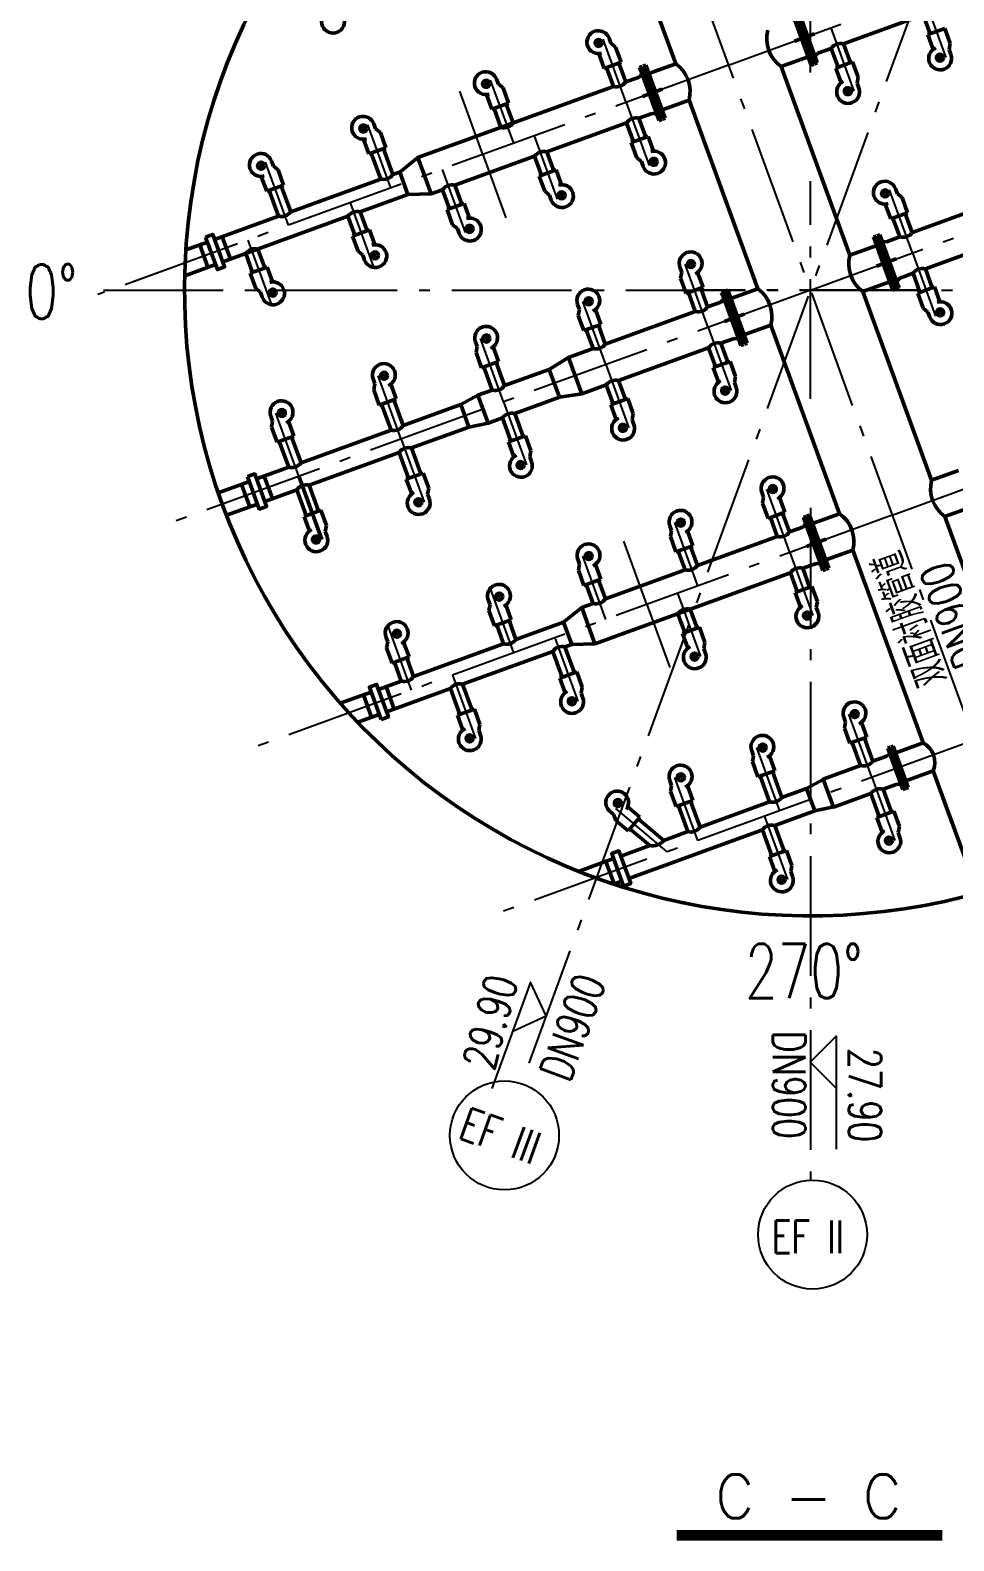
# Model space of a CAD drawing. Header units: inches. Extents: x 17 to 118917, y 16 to 84116.
# Drawn here: x 54381 to 62867, y 39372 to 53252 of the extents above; entities that cross this region are included whole.
import ezdxf
from ezdxf.enums import TextEntityAlignment as Align

# ---------------------------------------------------------------- set-up
doc = ezdxf.new("R2010")
doc.units = ezdxf.units.IN
doc.header["$MEASUREMENT"] = 0
doc.linetypes.add('AUSGEZOGEN', pattern=[0])
doc.linetypes.add('STRICHPKT2', pattern=[1.6, 1.1, -0.2, 0.1, -0.2])
for name, color, linetype in [('02ACHSE', 3, 'STRICHPKT2'), ('02BEMASS', 3, 'AUSGEZOGEN'), ('02TEXT', 3, 'AUSGEZOGEN'), ('05TEXT', 1, 'AUSGEZOGEN')]:
    doc.layers.add(name, color=color, linetype=linetype)
doc.layers.add('05KOMP', color=1, linetype='AUSGEZOGEN', lineweight=50)
doc.styles.add('HYS', font='romans.shx', dxfattribs={"width": 0.85, "bigfont": 'tcc_hzdx.shx'})
doc.styles.add('HZA', font='romans.shx', dxfattribs={"width": 0.75, "bigfont": 'tcc_hzdx.shx'})
doc.styles.add('HZTXT', font='romans.shx', dxfattribs={"width": 0.7, "bigfont": 'tcc_hzdx.shx'})

msp = doc.modelspace()

# ---------------------------------------------------------------- linework, layer by layer
at = {"color": 9, "ltscale": 1000}
for points in [[(58814.63797, 44053.6101), (59122.20258, 44197.02983), (58978.78285, 44504.59444), (58623.10669, 43527.38223)], [(61786.89694, 43530.09526), (61546.93318, 43770.05902), (61786.89694, 44010.02278), (61786.89694, 42970.09526)]]:
    msp.add_lwpolyline(points, dxfattribs=at)
at = {"layer": '02ACHSE', "color": 3, "ltscale": 1000}
for p, q in [((61548.79935, 52864.04966), (61548.79935, 57423.43918)), ((61548.79935, 49864.04966), (61548.79935, 51864.04966)), ((61548.79935, 49864.04966), (61548.79935, 51864.04966)), ((61548.79935, 49864.04966), (61548.79935, 51864.04966)), ((61548.79935, 49864.04966), (61548.79935, 51864.04966)), ((62548.79935, 50864.04966), (60548.79935, 50864.04966)), ((62548.79935, 50864.04966), (60548.79935, 50864.04966)), ((62548.79935, 50864.04966), (60548.79935, 50864.04966)), ((62548.79935, 50864.04966), (60548.79935, 50864.04966)), ((61548.79935, 48864.04966), (61548.79935, 42688.96015))]:
    msp.add_line(p, q, dxfattribs=at)
at = {"layer": '02ACHSE', "ltscale": 1000}
for p, q in [((63717.56839, 56822.69363), (58911.51604, 43618.17332)), ((59369.41734, 56851.85251), (64186.08266, 43618.17332)), ((60796.35503, 52931.37343), (66277.88049, 54926.48553)), ((62581.77101, 53581.2117), (62793.10165, 53000.58555)), ((59856.66241, 52589.35328), (59645.33178, 53169.97943)), ((61548.79935, 50864.04966), (67958.20743, 53196.88342)), ((61736.04765, 53273.39357), (61947.37829, 52692.76742)), ((59569.05253, 53123.17851), (59640.25859, 53149.0954)), ((60796.35503, 52931.37343), (55003.94957, 50823.11026)), ((60796.35503, 52931.37343), (55328.27009, 50941.15327)), ((62704.58531, 52987.40578), (62775.79136, 53013.32267)), ((58535.39065, 52746.95636), (58606.5967, 52772.87324)), ((58823.00053, 52213.13113), (58611.66989, 52793.75728)), ((58541.09274, 52110.52508), (58329.76211, 52691.15123)), ((61858.86195, 52679.58765), (61930.068, 52705.50454)), ((59856.66241, 52589.35328), (60067.99305, 52008.72713)), ((57407.75951, 52336.53218), (57478.96556, 52362.44907)), ((57695.36938, 51802.70695), (57484.03875, 52383.3331)), ((59010.93905, 52281.53515), (59222.26969, 51700.909)), ((58541.09274, 52110.52508), (58752.42338, 51529.89893)), ((60144.27229, 52055.52805), (60073.06624, 52029.61117)), ((56468.06689, 51994.51204), (56539.27294, 52020.42892)), ((56755.67676, 51460.68681), (56544.34613, 52041.31296)), ((58165.21569, 51973.71703), (58376.54633, 51393.09088)), ((62488.49197, 51206.0698), (62277.16133, 51786.69595)), ((57319.49234, 51665.8989), (57530.82297, 51085.27275)), ((57319.49234, 51665.8989), (57530.82297, 51085.27275)), ((59298.54893, 51747.70993), (59227.34288, 51721.79304)), ((62200.88209, 51739.89503), (62272.08814, 51765.81192)), ((58452.82557, 51439.8918), (58381.61952, 51413.97491)), ((56379.79971, 51323.87875), (56591.13035, 50743.2526)), ((57583.75934, 51196.20769), (57512.55329, 51170.29081)), ((60609.10673, 50522.02952), (60397.77609, 51102.65567)), ((60486.29243, 51115.83543), (60415.08638, 51089.91855)), ((62301.24366, 48796.7259), (68710.65174, 51129.55966)), ((62488.49197, 51206.0698), (62699.8226, 50625.44365)), ((55053.67384, 50864.04966), (67821.53597, 50864.04966)), ((61548.79935, 50864.04966), (55663.40001, 48721.93949)), ((56644.06672, 50854.18755), (56572.86066, 50828.27066)), ((59669.41411, 50180.00937), (59458.08347, 50760.63552)), ((59546.59981, 50773.81529), (59475.39376, 50747.89841)), ((62776.10185, 50672.24458), (62704.89579, 50646.32769)), ((58729.72149, 49837.98923), (58518.39085, 50418.61538)), ((58606.90719, 50431.79515), (58535.70114, 50405.87826)), ((60609.10673, 50522.02952), (60820.43736, 49941.40337)), ((59669.41411, 50180.00937), (59880.74474, 49599.38322)), ((57790.02886, 49495.96909), (57578.69823, 50076.59524)), ((57667.21457, 50089.775), (57596.00852, 50063.85812)), ((58729.72149, 49837.98923), (58941.05212, 49257.36308)), ((60731.92102, 49928.2236), (60803.12707, 49954.14049)), ((56850.33624, 49153.94894), (56639.00561, 49734.57509)), ((56727.52195, 49747.75486), (56656.3159, 49721.83798)), ((59792.2284, 49586.20346), (59863.43445, 49612.12034)), ((57790.02886, 49495.96909), (58001.3595, 48915.34294)), ((56850.33624, 49153.94894), (57061.66688, 48573.32279)), ((58852.53578, 49244.18332), (58923.74183, 49270.1002)), ((61361.55104, 48454.70575), (61150.22041, 49035.3319)), ((61238.73675, 49048.51167), (61167.53069, 49022.59478)), ((57912.84316, 48902.16317), (57984.04921, 48928.08006)), ((62301.24366, 48796.7259), (56321.25198, 46620.18692)), ((60515.82768, 48146.88762), (60304.49705, 48727.51377)), ((60393.01339, 48740.69354), (60321.80734, 48714.77666)), ((56973.15054, 48560.14303), (57044.35659, 48586.05991)), ((60045.98137, 47975.87755), (59834.65074, 48556.5037)), ((61361.55104, 48454.70575), (61572.88168, 47874.0796)), ((59670.10432, 47839.06949), (59458.77369, 48419.69564)), ((59547.29003, 48432.87541), (59476.08398, 48406.95853)), ((58824.38097, 47531.25137), (58613.05033, 48111.87752)), ((58824.38097, 47531.25137), (58613.05033, 48111.87752)), ((58724.90955, 48060.92326), (58653.70349, 48035.00638)), ((60327.88916, 48078.48359), (60539.2198, 47497.85744)), ((60045.98137, 47975.87755), (60257.31201, 47395.2514)), ((61484.36534, 47860.89984), (61555.57139, 47886.81672)), ((57884.68835, 47189.23122), (57673.35771, 47769.85737)), ((57884.68835, 47189.23122), (57673.35771, 47769.85737)), ((57785.21693, 47718.90312), (57714.01087, 47692.98623)), ((59200.25801, 47668.05942), (59411.58865, 47087.43327)), ((60450.70345, 47484.67768), (60521.90951, 47510.59456)), ((58260.56539, 47326.03928), (58471.89603, 46745.41313)), ((59323.07231, 47074.25351), (59394.27836, 47100.17039)), ((62113.99536, 46387.38199), (61902.66472, 46968.00814)), ((62113.99536, 46387.38199), (61902.66472, 46968.00814)), ((61991.18106, 46981.1879), (61919.97501, 46955.27102)), ((58383.37969, 46732.23336), (58454.58574, 46758.15025)), ((63053.68798, 46729.40213), (58682.29337, 45138.34461)), ((61268.272, 46079.56386), (61056.94136, 46660.19001)), ((61145.4577, 46673.36977), (61074.25165, 46647.45289)), ((60516.5179, 45805.94774), (60305.18727, 46386.57389)), ((60393.70361, 46399.75366), (60322.49755, 46373.83677)), ((62113.99536, 46387.38199), (62325.32599, 45806.75584)), ((59803.93695, 46179.18521), (59755.22914, 46121.1375)), ((60234.61012, 45703.3417), (59761.27934, 46100.51338)), ((61127.31811, 46028.26084), (61338.64874, 45447.63469)), ((62236.80965, 45793.57607), (62308.01571, 45819.49295)), ((61250.1324, 45434.45492), (61321.33845, 45460.3718))]:
    msp.add_line(p, q, dxfattribs=at)
for points in [[(59589.89798, 53173.16851), (59617.12427, 53098.36489)], [(62752.68679, 52962.51042), (62725.4605, 53037.31404)], [(58556.2361, 52796.94635), (58583.46239, 52722.14273)], [(61906.96344, 52654.69229), (61879.73715, 52729.49591)], [(57428.60495, 52386.52218), (57455.83124, 52311.71856)], [(60123.42684, 52005.53806), (60096.20055, 52080.34168)], [(56488.91233, 52044.50203), (56516.13862, 51969.69841)], [(62221.72754, 51789.88503), (62248.95383, 51715.08141)], [(59277.70348, 51697.71993), (59250.47719, 51772.52355)], [(58431.98012, 51389.9018), (58404.75383, 51464.70542)], [(57562.91389, 51146.2177), (57535.6876, 51221.02131)], [(60438.19094, 51140.73079), (60465.41724, 51065.92718)], [(56623.22127, 50804.19755), (56595.99498, 50879.00117)], [(59498.49832, 50798.71065), (59525.72461, 50723.90703)], [(62755.2564, 50622.25458), (62728.03011, 50697.0582)], [(58558.8057, 50456.69051), (58586.03199, 50381.88689)], [(57619.11308, 50114.67036), (57646.33937, 50039.86675)], [(60780.02251, 49903.32824), (60752.79622, 49978.13186)], [(56679.42046, 49772.65022), (56706.64675, 49697.8466)], [(59840.32989, 49561.3081), (59813.1036, 49636.11172)], [(58900.63727, 49219.28795), (58873.41098, 49294.09157)], [(61190.63526, 49073.40703), (61217.86155, 48998.60341)], [(57960.94465, 48877.26781), (57933.71836, 48952.07143)], [(60344.9119, 48765.5889), (60372.13819, 48690.78528)], [(57021.25203, 48535.24767), (56994.02574, 48610.05129)], [(59499.18854, 48457.77077), (59526.41483, 48382.96715)], [(58676.80806, 48085.81862), (58704.03435, 48011.015)], [(61532.46682, 47836.00448), (61505.24053, 47910.80809)], [(57737.11544, 47743.79848), (57764.34173, 47668.99486)], [(60498.80494, 47459.78232), (60471.57865, 47534.58594)], [(59371.1738, 47049.35815), (59343.94751, 47124.16176)], [(61943.07958, 47006.08326), (61970.30587, 46931.27965)], [(58431.48118, 46707.338), (58404.25489, 46782.14162)], [(61097.35622, 46698.26513), (61124.58251, 46623.46152)], [(60345.60212, 46424.64902), (60372.82841, 46349.8454)], [(59749.83216, 46176.69448), (59810.81262, 46125.52579)], [(62284.91114, 45768.68071), (62257.68485, 45843.48433)], [(61298.23389, 45409.55956), (61271.0076, 45484.36318)]]:
    msp.add_lwpolyline(points, dxfattribs=at)
at = {"layer": '02BEMASS', "ltscale": 1000, "const_width": 100, "elevation": 70}
msp.add_lwpolyline([(60319.41512, 39422.2258), (62759.94198, 39422.2258)], dxfattribs=at)
at = {"layer": '02TEXT'}
for centre in [(58738.67307, 43096.89412), (61569.11359, 42185.87145)]:
    msp.add_circle(centre, 500.73517, dxfattribs=at)
at = {"layer": '05KOMP', "ltscale": 1000}
for p, q in [((59667.73479, 54716.52009), (60312.68217, 52944.54171)), ((61466.82572, 53175.4048), (61377.90048, 53419.72488)), ((61416.35531, 53390.09001), (61566.16014, 52978.50464)), ((61420.11408, 53391.45809), (61569.91891, 52979.87272)), ((61420.11408, 53391.45809), (61569.91891, 52979.87272)), ((61423.87286, 53392.82617), (61573.67768, 52981.2408)), ((61453.92564, 53386.27574), (61592.48891, 53005.57627)), ((59699.62858, 53178.68564), (59716.24505, 53133.03224)), ((61404.54401, 53152.73611), (61516.13861, 53193.35322)), ((61466.82572, 53175.4048), (61555.75095, 52931.08472)), ((61585.48898, 53218.59469), (61473.89438, 53177.97758)), ((62628.13315, 53212.35056), (62783.35492, 53268.84667)), ((62677.68928, 53076.19623), (62628.13315, 53212.35056)), ((62834.19123, 53129.17504), (62783.35492, 53268.84667)), ((59605.52238, 53037.87265), (59655.07851, 52901.71832)), ((59716.24505, 53133.03224), (59759.46395, 53097.88605)), ((59759.46395, 53097.88605), (59810.30027, 52958.21442)), ((61617.84739, 53041.16138), (61595.20072, 53018.08583)), ((61632.88247, 53046.63371), (61617.84739, 53041.16138)), ((62823.67517, 53074.47092), (62834.19123, 53129.17504)), ((62840.29165, 53028.81752), (62823.67517, 53074.47092)), ((59655.07851, 52901.71832), (59810.30027, 52958.21442)), ((59980.57755, 52911.14093), (60005.00956, 52920.03345)), ((60000.22115, 52857.17058), (59980.57755, 52911.14093)), ((60005.00956, 52920.03345), (60019.03239, 52881.50605)), ((60036.95911, 52931.66214), (60012.5271, 52922.76961)), ((60012.5271, 52922.76961), (60026.54993, 52884.24221)), ((60026.54993, 52884.24221), (60022.79116, 52882.87413)), ((60026.54993, 52884.24221), (60176.35475, 52472.65685)), ((60125.88435, 52687.34205), (60036.95911, 52931.66214)), ((60312.68217, 52944.54171), (60113.93718, 52872.20445)), ((61280.02789, 52918.20514), (61527.6369, 53008.32745)), ((61280.02789, 52918.20514), (61910.84985, 51185.03607)), ((61555.75095, 52931.08472), (61580.18296, 52939.97724)), ((61566.16014, 52978.50464), (61569.91891, 52979.87272)), ((61580.18296, 52939.97724), (61566.16014, 52978.50464)), ((61573.67768, 52981.2408), (61569.91891, 52979.87272)), ((61587.7005, 52942.7134), (61573.67768, 52981.2408)), ((61612.13251, 52951.60593), (61587.7005, 52942.7134)), ((61592.48891, 53005.57627), (61612.13251, 52951.60593)), ((61782.4098, 52904.53244), (61937.63156, 52961.02854)), ((61831.96592, 52768.3781), (61782.4098, 52904.53244)), ((61988.46788, 52821.35691), (61937.63156, 52961.02854)), ((58665.96669, 52802.46348), (58682.58317, 52756.81008)), ((58682.58317, 52756.81008), (58725.80207, 52721.66389)), ((59959.82759, 52816.11315), (59974.86267, 52821.58547)), ((59974.86267, 52821.58547), (59997.50934, 52844.66102)), ((60000.22115, 52857.17058), (60138.78443, 52476.47111)), ((60019.03239, 52881.50605), (60022.79116, 52882.87413)), ((60019.03239, 52881.50605), (60168.83721, 52469.92069)), ((60022.79116, 52882.87413), (60172.59598, 52471.28877)), ((60022.79116, 52882.87413), (60172.59598, 52471.28877)), ((61977.95181, 52766.65279), (61988.46788, 52821.35691)), ((61994.56829, 52720.99939), (61977.95181, 52766.65279)), ((58571.8605, 52661.6505), (58621.41662, 52525.49616)), ((58725.80207, 52721.66389), (58776.63839, 52581.99226)), ((60007.22109, 52644.15216), (60118.81568, 52684.76927)), ((60188.16605, 52710.01074), (60076.57146, 52669.39363)), ((60125.88435, 52687.34205), (60214.80958, 52443.02197)), ((60434.30453, 52610.38701), (60186.69553, 52520.26471)), ((61065.12649, 50877.21794), (60434.30453, 52610.38701)), ((58621.41662, 52525.49616), (58776.63839, 52581.99226)), ((60081.44996, 52481.95845), (60096.48504, 52487.43077)), ((60096.48504, 52487.43077), (60128.66607, 52484.31087)), ((60138.78443, 52476.47111), (60158.42803, 52422.50076)), ((60168.83721, 52469.92069), (60172.59598, 52471.28877)), ((60182.86004, 52431.39329), (60168.83721, 52469.92069)), ((60176.35475, 52472.65685), (60172.59598, 52471.28877)), ((60190.37758, 52434.12945), (60176.35475, 52472.65685)), ((57538.33555, 52392.03931), (57554.95203, 52346.38591)), ((57554.95203, 52346.38591), (57598.17093, 52311.23972)), ((60158.42803, 52422.50076), (60182.86004, 52431.39329)), ((60214.80958, 52443.02197), (60190.37758, 52434.12945)), ((57444.22935, 52251.22632), (57493.78548, 52115.07199)), ((57598.17093, 52311.23972), (57649.00724, 52171.56809)), ((60058.24632, 52276.98825), (59903.02455, 52220.49215)), ((59953.86087, 52080.82052), (59903.02455, 52220.49215)), ((60107.80244, 52140.83391), (60058.24632, 52276.98825)), ((57493.78548, 52115.07199), (57649.00724, 52171.56809)), ((57943.53759, 52082.2436), (57776.12286, 51948.67949)), ((58065.15995, 51748.08891), (57943.53759, 52082.2436)), ((59235.7266, 52174.14032), (59250.76168, 52179.61264)), ((59997.07977, 52045.67433), (59953.86087, 52080.82052)), ((56598.64293, 52050.01917), (56615.25941, 52004.36577)), ((56615.25941, 52004.36577), (56658.47831, 51969.21958)), ((56658.47831, 51969.21958), (56709.31462, 51829.54795)), ((57714.28263, 51926.17149), (57776.12286, 51948.67949)), ((57776.12286, 51948.67949), (57851.05948, 51742.79284)), ((59212.52296, 51969.17012), (59057.30119, 51912.67402)), ((59108.13751, 51773.00239), (59057.30119, 51912.67402)), ((59262.07909, 51833.01578), (59212.52296, 51969.17012)), ((60013.69625, 52000.02093), (59997.07977, 52045.67433)), ((56504.53673, 51909.20618), (56554.09286, 51773.05184)), ((56554.09286, 51773.05184), (56709.31462, 51829.54795)), ((56774.59001, 51584.15135), (57601.51952, 51885.12907)), ((59151.35641, 51737.8562), (59108.13751, 51773.00239)), ((62331.45813, 51795.40216), (62348.07461, 51749.74876)), ((57413.3422, 51583.47678), (57851.05948, 51742.79284)), ((58065.15995, 51748.08891), (57851.05948, 51742.79284)), ((58366.7996, 51661.35199), (58211.57784, 51604.85589)), ((58416.35573, 51525.19766), (58366.7996, 51661.35199)), ((59167.97289, 51692.2028), (59151.35641, 51737.8562)), ((62237.35194, 51654.58917), (62286.90806, 51518.43484)), ((62348.07461, 51749.74876), (62391.29351, 51714.60257)), ((62391.29351, 51714.60257), (62442.12983, 51574.93094)), ((56074.95771, 51329.50601), (56661.8269, 51543.10893)), ((56149.89432, 51123.61936), (57300.57909, 51542.43436)), ((58262.41415, 51465.18426), (58211.57784, 51604.85589)), ((62286.90806, 51518.43484), (62442.12983, 51574.93094)), ((57497.73337, 51417.66788), (57342.5116, 51361.17178)), ((57393.34792, 51221.50015), (57342.5116, 51361.17178)), ((57547.28949, 51281.51355), (57497.73337, 51417.66788)), ((58305.63305, 51430.03807), (58262.41415, 51465.18426)), ((58322.24953, 51384.38467), (58305.63305, 51430.03807)), ((62130.3448, 51352.40111), (62154.7768, 51361.29364)), ((62154.7768, 51361.29364), (62168.79963, 51322.76624)), ((62186.72635, 51372.92232), (62162.29434, 51364.0298)), ((62162.29434, 51364.0298), (62176.31717, 51325.5024)), ((62206.36995, 51318.95198), (62186.72635, 51372.92232)), ((56008.84385, 51305.44254), (55810.66857, 51233.31263)), ((55938.36691, 51279.79103), (56013.30352, 51073.90437)), ((56220.37127, 51149.27087), (56145.43466, 51355.15752)), ((57436.56682, 51186.35396), (57393.34792, 51221.50015)), ((61910.84985, 51185.03607), (62158.45885, 51275.15838)), ((62219.27003, 51108.08103), (62130.3448, 51352.40111)), ((62168.79963, 51322.76624), (62172.5584, 51324.13432)), ((62318.60445, 50911.18087), (62168.79963, 51322.76624)), ((62176.31717, 51325.5024), (62172.5584, 51324.13432)), ((62322.36322, 50912.54895), (62172.5584, 51324.13432)), ((62322.36322, 50912.54895), (62172.5584, 51324.13432)), ((62326.12199, 50913.91703), (62176.31717, 51325.5024)), ((62344.93323, 50938.25251), (62206.36995, 51318.95198)), ((62248.66934, 51307.99232), (62216.48831, 51311.11222)), ((62263.70442, 51313.46464), (62248.66934, 51307.99232)), ((56083.78047, 51099.55588), (55800.3224, 50996.38558)), ((57453.1833, 51140.70056), (57436.56682, 51186.35396)), ((62156.98833, 51085.41235), (62268.58292, 51126.02946)), ((62219.27003, 51108.08103), (62308.19527, 50863.76095)), ((62337.93329, 51151.27093), (62226.3387, 51110.65382)), ((56558.04075, 51075.64774), (56402.81898, 51019.15164)), ((56453.6553, 50879.48001), (56402.81898, 51019.15164)), ((56607.59687, 50939.4934), (56558.04075, 51075.64774)), ((60350.58609, 51074.4237), (60367.20257, 51028.7703)), ((60367.20257, 51028.7703), (60356.68651, 50974.06618)), ((60356.68651, 50974.06618), (60407.52282, 50834.39455)), ((60513.18846, 51027.04499), (60562.74459, 50890.89065)), ((62032.47221, 50850.88138), (62280.08121, 50941.00369)), ((62370.29171, 50973.83762), (62347.64504, 50950.76207)), ((62385.32679, 50979.30994), (62370.29171, 50973.83762)), ((56496.8742, 50844.33382), (56453.6553, 50879.48001)), ((56513.49068, 50798.68042), (56496.8742, 50844.33382)), ((60562.74459, 50890.89065), (60407.52282, 50834.39455)), ((60733.02187, 50843.81716), (60757.45388, 50852.70969)), ((60752.66547, 50789.84681), (60733.02187, 50843.81716)), ((60757.45388, 50852.70969), (60771.4767, 50814.18229)), ((60789.40343, 50864.33837), (60764.97142, 50855.44585)), ((60764.97142, 50855.44585), (60778.99424, 50816.91845)), ((60771.4767, 50814.18229), (60775.23547, 50815.55037)), ((60921.28153, 50402.59692), (60771.4767, 50814.18229)), ((60778.99424, 50816.91845), (60775.23547, 50815.55037)), ((60925.0403, 50403.965), (60775.23547, 50815.55037)), ((60925.0403, 50403.965), (60775.23547, 50815.55037)), ((60928.79907, 50405.33308), (60778.99424, 50816.91845)), ((60878.32866, 50620.01829), (60789.40343, 50864.33837)), ((61065.12649, 50877.21794), (60817.51748, 50787.09564)), ((62032.47221, 50850.88138), (62663.29416, 49117.71231)), ((62308.19527, 50863.76095), (62332.62728, 50872.65348)), ((62318.60445, 50911.18087), (62322.36322, 50912.54895)), ((62332.62728, 50872.65348), (62318.60445, 50911.18087)), ((62326.12199, 50913.91703), (62322.36322, 50912.54895)), ((62340.14482, 50875.38964), (62326.12199, 50913.91703)), ((62364.57683, 50884.28216), (62340.14482, 50875.38964)), ((62344.93323, 50938.25251), (62364.57683, 50884.28216)), ((62690.07587, 50893.70477), (62534.85411, 50837.20867)), ((62585.69043, 50697.53704), (62534.85411, 50837.20867)), ((62739.632, 50757.55043), (62690.07587, 50893.70477)), ((59410.89347, 50732.40355), (59427.50995, 50686.75015)), ((59427.50995, 50686.75015), (59416.99388, 50632.04604)), ((59573.49584, 50685.02485), (59623.05196, 50548.87051)), ((60712.27191, 50748.78938), (60727.30699, 50754.2617)), ((60727.30699, 50754.2617), (60749.95366, 50777.33726)), ((60891.22874, 50409.14735), (60752.66547, 50789.84681)), ((62628.90933, 50662.39085), (62585.69043, 50697.53704)), ((59416.99388, 50632.04604), (59467.8302, 50492.37441)), ((59623.05196, 50548.87051), (59467.8302, 50492.37441)), ((60759.6654, 50576.82839), (60871.26, 50617.4455)), ((60940.61037, 50642.68698), (60829.01577, 50602.06986)), ((60878.32866, 50620.01829), (60967.2539, 50375.69821)), ((61186.74885, 50543.06325), (60988.00386, 50470.72599)), ((61817.5708, 48809.89418), (61186.74885, 50543.06325)), ((62645.5258, 50616.73745), (62628.90933, 50662.39085)), ((58471.20085, 50390.38341), (58487.81733, 50344.73001)), ((60833.89427, 50414.63468), (60848.92935, 50420.10701)), ((60848.92935, 50420.10701), (60881.11038, 50416.9871)), ((60891.22874, 50409.14735), (60910.87234, 50355.177)), ((60921.28153, 50402.59692), (60925.0403, 50403.965)), ((60935.30435, 50364.06952), (60921.28153, 50402.59692)), ((60928.79907, 50405.33308), (60925.0403, 50403.965)), ((60942.82189, 50366.80568), (60928.79907, 50405.33308)), ((58487.81733, 50344.73001), (58477.30126, 50290.02589)), ((58477.30126, 50290.02589), (58528.13758, 50150.35426)), ((58633.80322, 50343.0047), (58683.35934, 50206.85037)), ((60910.87234, 50355.177), (60935.30435, 50364.06952)), ((60967.2539, 50375.69821), (60942.82189, 50366.80568)), ((58683.35934, 50206.85037), (58528.13758, 50150.35426)), ((59326.69514, 50244.48068), (59150.06297, 50136.24129)), ((59150.06297, 50136.24129), (59243.43447, 49879.7052)), ((59448.3175, 49910.32598), (59326.69514, 50244.48068)), ((60655.46887, 50153.16838), (60810.69063, 50209.66448)), ((60705.02499, 50017.01405), (60655.46887, 50153.16838)), ((60861.52695, 50069.99285), (60810.69063, 50209.66448)), ((57531.50823, 50048.36327), (57548.1247, 50002.70987)), ((57548.1247, 50002.70987), (57537.60864, 49948.00575)), ((57694.1106, 50000.98456), (57743.66672, 49864.83022)), ((60851.01089, 50015.28874), (60861.52695, 50069.99285)), ((60867.62737, 49969.63534), (60851.01089, 50015.28874)), ((57537.60864, 49948.00575), (57588.44496, 49808.33412)), ((57743.66672, 49864.83022), (57588.44496, 49808.33412)), ((58495.09721, 49897.85325), (58337.04937, 49811.64894)), ((58588.46871, 49641.31716), (58495.09721, 49897.85325)), ((59448.3175, 49910.32598), (59243.43447, 49879.7052)), ((59715.77625, 49811.14824), (59870.99801, 49867.64434)), ((59921.83433, 49727.97271), (59870.99801, 49867.64434)), ((56591.81561, 49706.34312), (56608.43208, 49660.68972)), ((57808.94212, 49619.43362), (58337.04937, 49811.64894)), ((58337.04937, 49811.64894), (58411.98598, 49605.76229)), ((59765.33237, 49674.9939), (59715.77625, 49811.14824)), ((59911.31827, 49673.2686), (59921.83433, 49727.97271)), ((56608.43208, 49660.68972), (56597.91602, 49605.98561)), ((56597.91602, 49605.98561), (56648.75234, 49466.31398)), ((56754.41798, 49658.96442), (56803.9741, 49522.81008)), ((56869.24949, 49277.41348), (57696.179, 49578.39121)), ((57883.87873, 49413.54697), (58411.98598, 49605.76229)), ((58588.46871, 49641.31716), (58411.98598, 49605.76229)), ((59927.93474, 49627.6152), (59911.31827, 49673.2686)), ((56803.9741, 49522.81008), (56648.75234, 49466.31398)), ((58776.08363, 49469.1281), (58931.30539, 49525.6242)), ((58825.63975, 49332.97376), (58776.08363, 49469.1281)), ((58982.14171, 49385.95257), (58931.30539, 49525.6242)), ((56944.18611, 49071.52683), (57771.11561, 49372.50455)), ((58971.62565, 49331.24845), (58982.14171, 49385.95257)), ((58988.24212, 49285.59505), (58971.62565, 49331.24845)), ((56460.48692, 49128.63607), (56756.48638, 49236.37106)), ((56605.90048, 48948.40093), (56530.96386, 49154.28758)), ((56850.33624, 49153.94894), (57061.66688, 48573.32279)), ((57836.39101, 49127.10795), (57991.61277, 49183.60405)), ((58042.44909, 49043.93242), (57991.61277, 49183.60405)), ((62663.29416, 49117.71231), (62910.90317, 49207.83462)), ((62663.29416, 49117.71231), (62910.90317, 49207.83462)), ((56394.37306, 49104.57259), (56109.00074, 49000.70556)), ((56323.89611, 49078.92108), (56398.83273, 48873.03443)), ((56535.42353, 48922.74941), (56831.42299, 49030.48441)), ((57885.94713, 48990.95362), (57836.39101, 49127.10795)), ((58031.93302, 48989.22831), (58042.44909, 49043.93242)), ((61103.0304, 49007.09993), (61119.64688, 48961.44653)), ((56469.30967, 48898.68594), (56183.93735, 48794.81891)), ((58048.5495, 48943.57491), (58031.93302, 48989.22831)), ((61119.64688, 48961.44653), (61109.13082, 48906.74242)), ((61109.13082, 48906.74242), (61159.96714, 48767.07079)), ((61265.63277, 48959.72122), (61315.1889, 48823.56689)), ((62784.91652, 48783.55761), (63032.52553, 48873.67992)), ((62784.91652, 48783.55761), (63032.52553, 48873.67992)), ((56896.69839, 48785.08781), (57051.92015, 48841.58391)), ((56946.25451, 48648.93347), (56896.69839, 48785.08781)), ((57102.75647, 48701.91228), (57051.92015, 48841.58391)), ((61315.1889, 48823.56689), (61159.96714, 48767.07079)), ((61485.46618, 48776.4934), (61509.89819, 48785.38592)), ((61505.10978, 48722.52305), (61485.46618, 48776.4934)), ((61643.67306, 48341.82358), (61505.10978, 48722.52305)), ((61509.89819, 48785.38592), (61523.92102, 48746.85852)), ((61541.84774, 48797.0146), (61517.41573, 48788.12208)), ((61517.41573, 48788.12208), (61531.43856, 48749.59468)), ((61523.92102, 48746.85852), (61527.67979, 48748.2266)), ((61673.72584, 48335.27315), (61523.92102, 48746.85852)), ((61531.43856, 48749.59468), (61527.67979, 48748.2266)), ((61677.48461, 48336.64123), (61527.67979, 48748.2266)), ((61677.48461, 48336.64123), (61527.67979, 48748.2266)), ((61681.24338, 48338.00932), (61531.43856, 48749.59468)), ((61630.77298, 48552.69452), (61541.84774, 48797.0146)), ((61817.5708, 48809.89418), (61569.9618, 48719.77187)), ((61817.5708, 48809.89418), (61569.9618, 48719.77187)), ((62784.91652, 48783.55761), (63429.86391, 47011.57924)), ((63429.86391, 47011.57924), (62784.91652, 48783.55761)), ((57092.2404, 48647.20817), (57102.75647, 48701.91228)), ((57108.85688, 48601.55477), (57092.2404, 48647.20817)), ((60257.30705, 48699.2818), (60273.92352, 48653.6284)), ((60273.92352, 48653.6284), (60263.40746, 48598.92429)), ((60263.40746, 48598.92429), (60314.24378, 48459.25266)), ((60419.90942, 48651.9031), (60469.46554, 48515.74876)), ((61464.71622, 48681.46562), (61479.75131, 48686.93794)), ((61479.75131, 48686.93794), (61502.39797, 48710.01349)), ((60469.46554, 48515.74876), (60314.24378, 48459.25266)), ((61512.10972, 48509.50463), (61623.70431, 48550.12174)), ((61693.05468, 48575.36321), (61581.46009, 48534.7461)), ((61630.77298, 48552.69452), (61719.69822, 48308.37444)), ((61939.19317, 48475.73948), (61740.44818, 48403.40222)), ((61939.19317, 48475.73948), (61740.44818, 48403.40222)), ((62584.14055, 46703.76111), (61939.19317, 48475.73948)), ((59411.58369, 48391.46367), (59428.20017, 48345.81027)), ((59428.20017, 48345.81027), (59417.6841, 48291.10616)), ((59574.18606, 48344.08497), (59623.74218, 48207.93063)), ((60618.99286, 48373.64749), (60634.02795, 48379.11981)), ((61586.33859, 48347.31092), (61601.37367, 48352.78324)), ((61601.37367, 48352.78324), (61633.5547, 48349.66334)), ((61643.67306, 48341.82358), (61663.31666, 48287.85323)), ((61673.72584, 48335.27315), (61677.48461, 48336.64123)), ((61687.74867, 48296.74576), (61673.72584, 48335.27315)), ((61681.24338, 48338.00932), (61677.48461, 48336.64123)), ((61695.26621, 48299.48192), (61681.24338, 48338.00932)), ((61719.69822, 48308.37444), (61695.26621, 48299.48192)), ((59417.6841, 48291.10616), (59468.52042, 48151.43453)), ((59623.74218, 48207.93063), (59468.52042, 48151.43453)), ((61663.31666, 48287.85323), (61687.74867, 48296.74576)), ((61407.91318, 48085.84462), (61563.13495, 48142.34072)), ((61457.46931, 47949.69028), (61407.91318, 48085.84462)), ((61613.97126, 48002.66909), (61563.13495, 48142.34072)), ((58589.2032, 48019.51152), (58605.81968, 47973.85812)), ((58605.81968, 47973.85812), (58595.30362, 47919.15401)), ((58595.30362, 47919.15401), (58646.13993, 47779.48238)), ((58751.80557, 47972.13282), (58801.3617, 47835.97848)), ((59448.42622, 47947.59607), (59281.01149, 47814.03196)), ((59448.42622, 47947.59607), (59570.04858, 47613.44137)), ((61603.4552, 47947.96497), (61613.97126, 48002.66909)), ((61620.07168, 47902.31157), (61603.4552, 47947.96497)), ((58801.3617, 47835.97848), (58646.13993, 47779.48238)), ((58843.29422, 47654.7159), (59281.01149, 47814.03196)), ((59355.94811, 47608.14531), (59281.01149, 47814.03196)), ((60374.2513, 47709.62246), (60529.47307, 47766.11856)), ((60580.30938, 47626.44693), (60529.47307, 47766.11856)), ((57649.51058, 47677.49138), (57666.12706, 47631.83798)), ((57666.12706, 47631.83798), (57655.611, 47577.13386)), ((57812.11295, 47630.11267), (57861.66908, 47493.95834)), ((57903.6016, 47312.69576), (58730.5311, 47613.67348)), ((59570.04858, 47613.44137), (59355.94811, 47608.14531)), ((60423.80743, 47573.46812), (60374.2513, 47709.62246)), ((60569.79332, 47571.74281), (60580.30938, 47626.44693)), ((57655.611, 47577.13386), (57706.44731, 47437.46223)), ((57861.66908, 47493.95834), (57706.44731, 47437.46223)), ((58354.41526, 47243.61716), (59181.34476, 47544.59489)), ((59294.10788, 47585.6373), (59355.94811, 47608.14531)), ((60586.4098, 47526.08942), (60569.79332, 47571.74281)), ((59246.62016, 47299.19829), (59401.84192, 47355.69439)), ((59452.67824, 47216.02276), (59401.84192, 47355.69439)), ((57579.84634, 47194.85848), (57790.83848, 47271.65334)), ((57650.32329, 47220.50999), (57725.2599, 47014.62334)), ((57654.78295, 46988.97183), (58241.65214, 47202.57474)), ((59296.17628, 47163.04395), (59246.62016, 47299.19829)), ((59442.16217, 47161.31864), (59452.67824, 47216.02276)), ((57513.73248, 47170.79501), (57230.27442, 47067.62471)), ((57518.19215, 46939.25684), (57443.25554, 47145.14349)), ((59458.77865, 47115.66524), (59442.16217, 47161.31864)), ((57588.6691, 46964.90835), (57390.49381, 46892.77845)), ((58306.92754, 46957.17814), (58462.1493, 47013.67425)), ((58356.48366, 46821.02381), (58306.92754, 46957.17814)), ((58512.98562, 46874.00262), (58462.1493, 47013.67425)), ((61855.47472, 46939.77617), (61872.0912, 46894.12277)), ((58502.46955, 46819.2985), (58512.98562, 46874.00262)), ((58519.08603, 46773.6451), (58502.46955, 46819.2985)), ((61872.0912, 46894.12277), (61861.57514, 46839.41865)), ((61861.57514, 46839.41865), (61912.41145, 46699.74702)), ((62018.07709, 46892.39746), (62067.63322, 46756.24312)), ((62067.63322, 46756.24312), (61912.41145, 46699.74702)), ((62282.94836, 46664.37185), (62261.33543, 46656.50539)), ((62261.33543, 46656.50539), (62399.85359, 46275.92987)), ((62282.94836, 46664.37185), (62421.46652, 46283.79634)), ((62288.58651, 46666.42397), (62310.19944, 46674.29043)), ((62288.58651, 46666.42397), (62427.10467, 46285.84846)), ((62310.19944, 46674.29043), (62448.7176, 46293.71492)), ((61009.75136, 46631.95804), (61026.36784, 46586.30464)), ((61026.36784, 46586.30464), (61015.85178, 46531.60052)), ((61015.85178, 46531.60052), (61066.68809, 46391.92889)), ((61172.35373, 46584.57933), (61221.90986, 46448.42499)), ((62242.56228, 46579.43679), (62280.65957, 46603.41275)), ((62297.48421, 46624.43491), (62300.30329, 46625.46097)), ((62303.12237, 46626.48703), (62300.30329, 46625.46097)), ((62300.30329, 46625.46097), (62409.74974, 46324.75933)), ((62300.30329, 46625.46097), (62409.74974, 46324.75933)), ((61221.90986, 46448.42499), (61066.68809, 46391.92889)), ((61671.44735, 46371.56795), (61513.39951, 46285.36365)), ((61667.06641, 46369.97342), (61760.43791, 46113.43733)), ((62677.51205, 46447.22502), (62853.13939, 45964.69286)), ((63277.58639, 44798.53432), (62677.51205, 46447.22502)), ((60257.99726, 46358.34192), (60274.61374, 46312.68852)), ((60274.61374, 46312.68852), (60264.09768, 46257.98441)), ((60264.09768, 46257.98441), (60314.934, 46118.31278)), ((60420.59963, 46310.96321), (60470.15576, 46174.80888)), ((61287.18525, 46203.02839), (61514.50352, 46285.76548)), ((61589.44013, 46079.87882), (61514.50352, 46285.76548)), ((62335.93378, 46322.9007), (62380.52945, 46329.02251)), ((62421.46652, 46283.79634), (62399.85359, 46275.92987)), ((62406.93066, 46323.73327), (62409.74974, 46324.75933)), ((62412.56882, 46325.78539), (62409.74974, 46324.75933)), ((62427.10467, 46285.84846), (62448.7176, 46293.71492)), ((59871.62481, 46115.73844), (59982.61884, 46022.60339)), ((60470.15576, 46174.80888), (60314.934, 46118.31278)), ((60535.43115, 45929.41228), (61174.42214, 46161.98598)), ((61764.81885, 46115.03187), (61588.33612, 46079.477)), ((59707.11767, 46075.46842), (59744.33467, 46044.23966)), ((59744.33467, 46044.23966), (59762.57955, 45991.60647)), ((59762.57955, 45991.60647), (59876.4409, 45896.06545)), ((59982.61884, 46022.60339), (59876.4409, 45896.06545)), ((61221.16797, 45945.83872), (61589.44013, 46079.87882)), ((62160.3575, 46018.52085), (62315.57926, 46075.01695)), ((62209.91363, 45882.36651), (62160.3575, 46018.52085)), ((62366.41558, 45935.34532), (62315.57926, 46075.01695)), ((59882.39127, 45458.56385), (61108.40486, 45904.7963)), ((60202.81127, 45808.34854), (60422.66804, 45888.36986)), ((62355.89952, 45880.64121), (62366.41558, 45935.34532)), ((62372.516, 45834.98781), (62355.89952, 45880.64121)), ((59807.45466, 45664.4505), (60072.60364, 45760.95684)), ((61173.68025, 45659.3997), (61328.90201, 45715.8958)), ((61379.73833, 45576.22417), (61328.90201, 45715.8958)), ((59741.3408, 45640.38703), (59418.95913, 45523.04969)), ((59745.80047, 45408.84886), (59670.86385, 45614.73552)), ((61223.23637, 45523.24536), (61173.68025, 45659.3997)), ((61369.22227, 45521.52006), (61379.73833, 45576.22417)), ((59816.27741, 45434.50037), (59738.88155, 45406.33058)), ((61385.83874, 45475.86666), (61369.22227, 45521.52006))]:
    msp.add_line(p, q, dxfattribs=at)
msp.add_lwpolyline([(63515.41517, 45460.81709, -1), (59582.18352, 56267.28223, -1)], format="xyb", close=True, dxfattribs=at)
at = {"layer": '05KOMP', "ltscale": 1000, "flags": 128}
for points in [[(62586.20064, 53393.61314), (61853.24039, 53126.83743)], [(61740.47728, 53085.79501), (61617.84739, 53041.16138)], [(60065.07317, 52854.4194), (60312.68217, 52944.54171)], [(59852.23279, 52776.95184), (59959.82759, 52816.11315)], [(57943.53759, 52082.2436), (59739.46967, 52735.90942)], [(59973.85515, 52442.79714), (60096.48504, 52487.43077)], [(59128.13179, 52134.97902), (59861.09204, 52401.75473)], [(58282.40843, 51827.16089), (59015.36868, 52093.9366)], [(58065.15995, 51748.08891), (58169.64532, 51786.11847)], [(63310.99185, 51694.64609), (62484.06234, 51393.66836)], [(63432.61421, 51360.49139), (62605.68471, 51059.51367)], [(62371.29923, 51352.62594), (62248.66934, 51307.99232)], [(62492.92159, 51018.47125), (62370.29171, 50973.83762)], [(59664.98448, 50367.60793), (60491.91399, 50668.58566)], [(60604.6771, 50709.62807), (60727.30699, 50754.2617)], [(60939.13984, 50452.94094), (61186.74885, 50543.06325)], [(60726.29947, 50375.47338), (60848.92935, 50420.10701)], [(59326.69514, 50244.48068), (59552.22137, 50326.56551)], [(59786.60685, 50033.45324), (60613.53635, 50334.43096)], [(58739.41729, 49986.77848), (59150.06297, 50136.24129)], [(59448.3175, 49910.32598), (59673.84373, 49992.41082)], [(58495.09721, 49897.85325), (58626.65418, 49945.73607)], [(58832.78879, 49730.2424), (59243.43447, 49879.7052)], [(58588.46871, 49641.31716), (58720.02568, 49689.19998)], [(62909.75017, 49207.41496), (62663.29416, 49117.71231)], [(60511.39806, 48334.48618), (61244.3583, 48601.26189)], [(61357.12142, 48642.30431), (61479.75131, 48686.93794)], [(61691.58416, 48385.61718), (61939.19317, 48475.73948)], [(61691.58416, 48385.61718), (61939.19317, 48475.73948)], [(61478.74378, 48308.14961), (61586.33859, 48347.31092)], [(59570.04858, 47613.44137), (61365.98067, 48267.1072)], [(59665.6747, 48026.66805), (60398.63494, 48293.44376)], [(59448.42622, 47947.59607), (59552.91159, 47985.62563)], [(62584.14055, 46703.76111), (62332.77277, 46612.27072)], [(62584.14055, 46703.76111), (62332.77277, 46612.27072)], [(62123.69117, 46536.17124), (62242.56228, 46579.43679)], [(62242.56228, 46579.43679), (62123.69117, 46536.17124)], [(61667.06641, 46369.97342), (62010.92805, 46495.12882)], [(62677.51205, 46447.22502), (62426.14427, 46355.73463)], [(62677.51205, 46447.22502), (62426.14427, 46355.73463)], [(61760.43791, 46113.43733), (62104.29955, 46238.59274)], [(62217.06266, 46279.63515), (62335.93378, 46322.9007)], [(62335.93378, 46322.9007), (62217.06266, 46279.63515)]]:
    msp.add_lwpolyline(points, dxfattribs=at)
at = {"layer": '05KOMP', "ltscale": 1000}
for points in [[(62649.36248, 53220.07741), (62586.20064, 53393.61314)], [(61803.63912, 52912.25928), (61740.47728, 53085.79501)], [(61916.40223, 52953.30169), (61853.24039, 53126.83743)], [(59676.30783, 52909.44516), (59739.46967, 52735.90942)], [(59789.07094, 52950.48758), (59852.23279, 52776.95184)], [(58642.64595, 52533.223), (58705.80779, 52359.68727)], [(58755.40906, 52574.26542), (58818.5709, 52400.72968)], [(59924.25388, 52228.21899), (59861.09204, 52401.75473)], [(60037.01699, 52269.26141), (59973.85515, 52442.79714)], [(57515.0148, 52122.79883), (57601.51952, 51885.12907)], [(57627.77792, 52163.84125), (57714.28263, 51926.17149)], [(59078.53052, 51920.40086), (59015.36868, 52093.9366)], [(59191.29363, 51961.44328), (59128.13179, 52134.97902)], [(56575.32218, 51780.77869), (56661.8269, 51543.10893)], [(56688.0853, 51821.8211), (56774.59001, 51584.15135)], [(58232.80716, 51612.58273), (58169.64532, 51786.11847)], [(58345.57028, 51653.62515), (58282.40843, 51827.16089)], [(57363.74093, 51368.89863), (57300.57909, 51542.43436)], [(57476.50404, 51409.94104), (57413.3422, 51583.47678)], [(62308.13739, 51526.16168), (62371.29923, 51352.62594)], [(62420.9005, 51567.2041), (62484.06234, 51393.66836)], [(56536.81142, 51067.9209), (56473.64958, 51241.45664)], [(56424.04831, 51026.87848), (56360.88646, 51200.41422)], [(62556.08344, 50844.93551), (62492.92159, 51018.47125)], [(62668.84655, 50885.97793), (62605.68471, 51059.51367)], [(60428.75215, 50842.12139), (60491.91399, 50668.58566)], [(60541.51526, 50883.16381), (60604.6771, 50709.62807)], [(59601.82264, 50541.14367), (59664.98448, 50367.60793)], [(59489.05952, 50500.10125), (59552.22137, 50326.56551)], [(60676.69819, 50160.89523), (60613.53635, 50334.43096)], [(60789.46131, 50201.93764), (60726.29947, 50375.47338)], [(58549.3669, 50158.08111), (58626.65418, 49945.73607)], [(58662.13002, 50199.12352), (58739.41729, 49986.77848)], [(59737.00557, 49818.87508), (59673.84373, 49992.41082)], [(59849.76869, 49859.9175), (59786.60685, 50033.45324)], [(57722.4374, 49857.10338), (57808.94212, 49619.43362)], [(57609.67428, 49816.06096), (57696.179, 49578.39121)], [(58910.07607, 49517.89736), (58832.78879, 49730.2424)], [(58797.31295, 49476.85494), (58720.02568, 49689.19998)], [(56669.98166, 49474.04082), (56756.48638, 49236.37106)], [(56782.74478, 49515.08324), (56869.24949, 49277.41348)], [(57970.38345, 49175.87721), (57883.87873, 49413.54697)], [(57857.62033, 49134.8348), (57771.11561, 49372.50455)], [(56917.92771, 48792.81465), (56831.42299, 49030.48441)], [(57030.69083, 48833.85707), (56944.18611, 49071.52683)], [(61181.19646, 48774.79763), (61244.3583, 48601.26189)], [(61293.95958, 48815.84005), (61357.12142, 48642.30431)], [(60335.4731, 48466.9795), (60398.63494, 48293.44376)], [(60448.23622, 48508.02192), (60511.39806, 48334.48618)], [(61541.90562, 48134.61388), (61478.74378, 48308.14961)], [(59602.51286, 48200.20379), (59665.6747, 48026.66805)], [(61429.14251, 48093.57146), (61365.98067, 48267.1072)], [(59489.74974, 48159.16137), (59552.91159, 47985.62563)], [(60395.48063, 47717.3493), (60332.31878, 47890.88504)], [(60508.24374, 47758.39172), (60445.0819, 47931.92746)], [(58667.36926, 47787.20922), (58730.5311, 47613.67348)], [(58780.13237, 47828.25164), (58843.29422, 47654.7159)], [(57840.43975, 47486.23149), (57903.6016, 47312.69576)], [(59267.84948, 47306.92513), (59181.34476, 47544.59489)], [(59380.6126, 47347.96755), (59294.10788, 47585.6373)], [(57727.67664, 47445.18908), (57790.83848, 47271.65334)], [(58328.15686, 46964.90499), (58241.65214, 47202.57474)], [(58440.91998, 47005.9474), (58354.41526, 47243.61716)], [(61933.64078, 46707.47386), (62010.92805, 46495.12882)], [(62046.40389, 46748.51628), (62123.69117, 46536.17124)], [(61087.91742, 46399.65573), (61174.42214, 46161.98598)], [(61200.68053, 46440.69815), (61287.18525, 46203.02839)], [(62181.58682, 46026.24769), (62104.29955, 46238.59274)], [(62294.34994, 46067.29011), (62217.06266, 46279.63515)], [(60336.16332, 46126.03962), (60422.66804, 45888.36986)], [(60448.92644, 46167.08204), (60535.43115, 45929.41228)], [(59968.09713, 46005.29709), (60202.81127, 45808.34854)], [(61307.67269, 45708.16896), (61221.16797, 45945.83872)], [(59890.96262, 45913.37175), (60072.60364, 45760.95684)], [(61194.90957, 45667.12654), (61108.40486, 45904.7963)]]:
    msp.add_lwpolyline(points, dxfattribs=at)
for points in [[(55992.01818, 51351.6707), (56100.60614, 51053.32772), (56166.72, 51077.39119), (56058.13203, 51375.73418)], [(56377.54738, 49150.80076), (56486.13535, 48852.45777), (56552.2492, 48876.52125), (56443.66124, 49174.86423)], [(57605.49477, 46918.68019), (57496.90681, 47217.02317), (57563.02067, 47241.08665), (57671.60863, 46942.74366)], [(59833.10309, 45388.27221), (59724.51512, 45686.61519), (59790.62898, 45710.67867), (59899.21695, 45412.33568)]]:
    msp.add_lwpolyline(points, close=True, dxfattribs=at)
at = {"layer": '05KOMP'}
for centre in [(59603.526, 53135.72583), (62739.05877, 52999.9531), (58569.86412, 52759.50367), (61893.33542, 52692.13497), (57442.23297, 52349.0795), (60109.79882, 52042.98074), (56502.54035, 52007.05936), (62235.35556, 51752.44235), (59264.07546, 51735.16261), (58418.3521, 51427.34448), (57549.28587, 51183.66037), (60451.81896, 51103.28812), (56609.59325, 50841.64023), (59512.12634, 50761.26797), (62741.62838, 50659.69726), (58572.43372, 50419.24783), (57632.7411, 50077.22769), (60766.39449, 49940.77092), (56693.04848, 49735.20754), (59826.70187, 49598.75077), (58887.00925, 49256.73063), (61204.26328, 49035.96435), (57947.31663, 48914.71049), (60358.53992, 48728.14622), (57007.62401, 48572.69034), (59512.81656, 48420.32809), (58690.43608, 48048.37594), (61518.8388, 47873.44715), (57750.74346, 47706.3558), (60485.17692, 47497.22499), (59357.54578, 47086.80082), (61956.7076, 46968.64059), (58417.85316, 46744.78068), (61110.98424, 46660.82246), (60359.23014, 46387.20634), (59780.35571, 46151.08218), (62271.28312, 45806.12339), (61284.60587, 45447.00224)]:
    msp.add_circle(centre, 32, dxfattribs=at)
for centre, radius, start, end in [((57163.35346, 53330.27249), 105, 170.000000001, 76.899933832), ((59600.96085, 53142.77352), 105, 19.999999996, 286.899933824), ((61463.63129, 53174.24212), 315.06371, 165.644200503, 234.355799504), ((61826.32618, 53025.35535), 104.99042, 75.146453525, 144.853546478), ((62741.62393, 52992.9054), 105, 113.100066167, 19.999999996), ((60129.07878, 52688.50473), 315.06371, 345.644200496, 54.355799504), ((61603.76522, 53009.68051), 12, 135.537434384, 199.999999996), ((58567.29897, 52766.55137), 105, 19.999999996, 286.899933824), ((59766.38388, 52837.3915), 104.99042, 255.146453525, 324.853546478), ((59988.94484, 52853.06634), 12, 315.537434384, 19.999999996), ((61895.90057, 52685.08728), 105, 113.100066167, 19.999999996), ((60127.50812, 52472.36687), 12, 19.999999996, 84.462565609), ((57439.66782, 52356.12719), 105, 19.999999996, 286.899933824), ((58732.722, 52461.16935), 104.99042, 255.146453525, 324.853546478), ((59946.94094, 52341.31506), 104.99042, 75.146453525, 144.853546478), ((56499.9752, 52014.10705), 105, 19.999999996, 286.899933824), ((59101.21758, 52033.49693), 104.99042, 75.146453525, 144.853546478), ((60112.36397, 52035.93304), 105, 199.999999996, 106.899933824), ((57628.43373, 51986.61115), 104.99042, 255.146453525, 324.853546478), ((58255.49422, 51725.67881), 104.99042, 75.146453525, 144.853546478), ((59266.64061, 51728.11491), 105, 199.999999996, 106.899933824), ((62232.79041, 51759.49004), 105, 19.999999996, 286.899933824), ((56688.74111, 51644.59101), 104.99042, 255.146453525, 324.853546478), ((57386.42799, 51481.9947), 104.99042, 75.146453525, 144.853546478), ((58420.91726, 51420.29679), 105, 199.999999996, 106.899933824), ((62398.21344, 51454.10803), 104.99042, 255.146453525, 324.853546478), ((56446.73537, 51139.97455), 104.99042, 75.146453525, 144.853546478), ((57551.85102, 51176.61268), 105, 199.999999996, 106.899933824), ((62217.64626, 51323.05622), 12, 199.999999996, 264.462565609), ((60449.25381, 51110.33581), 105, 293.100066167, 199.999999996), ((62216.0756, 51106.91836), 315.06371, 165.644200496, 234.355799504), ((62356.20954, 50942.35675), 12, 135.537434384, 199.999999996), ((62578.7705, 50958.03158), 104.99042, 75.146453525, 144.853546478), ((56612.1584, 50834.59253), 105, 199.999999996, 106.899933824), ((59509.56119, 50768.31567), 105, 293.100066167, 199.999999996), ((60881.52309, 50621.18097), 315.06371, 345.644200503, 54.355799504), ((60518.8282, 50770.06774), 104.99042, 255.146453525, 324.853546478), ((60741.38916, 50785.74257), 12, 315.537434384, 19.999999996), ((62744.19353, 50652.64956), 105, 199.999999996, 106.899933824), ((58569.86857, 50426.29553), 105, 293.100066167, 199.999999996), ((60879.95243, 50405.0431), 12, 19.999999996, 84.462565609), ((59579.13558, 50428.0476), 104.99042, 255.146453525, 324.853546478), ((60699.38526, 50273.9913), 104.99042, 75.146453525, 144.853546478), ((57630.17595, 50084.27538), 105, 293.100066167, 199.999999996), ((58653.56839, 50047.21815), 104.99042, 255.146453525, 324.853546478), ((59759.69264, 49931.97115), 104.99042, 75.146453525, 144.853546478), ((60768.95964, 49933.72322), 105, 113.100066167, 19.999999996), ((56690.48333, 49742.25524), 105, 293.100066167, 199.999999996), ((58805.87458, 49628.76032), 104.99042, 75.146453525, 144.853546478), ((57723.09321, 49679.87329), 104.99042, 255.146453525, 324.853546478), ((59829.26702, 49591.70308), 105, 113.100066167, 19.999999996), ((57856.96452, 49312.06489), 104.99042, 75.146453525, 144.853546478), ((56783.40059, 49337.85314), 104.99042, 255.146453525, 324.853546478), ((58889.5744, 49249.68294), 105, 113.100066167, 19.999999996), ((61201.69813, 49043.01205), 105, 293.100066167, 199.999999996), ((56917.2719, 48970.04475), 104.99042, 75.146453525, 144.853546478), ((57949.88178, 48907.66279), 105, 113.100066167, 19.999999996), ((62968.51992, 49039.59459), 315.06371, 165.644200496, 234.355799504), ((62968.51992, 49039.59459), 315.06371, 165.644200496, 234.355799504), ((60355.97477, 48735.19392), 105, 293.100066167, 199.999999996), ((61493.83347, 48718.41881), 12, 315.537434384, 19.999999996), ((61633.96741, 48553.8572), 315.06371, 345.644200503, 54.355799504), ((61633.96741, 48553.8572), 315.06371, 345.644200503, 54.355799504), ((57010.18916, 48565.64265), 105, 113.100066167, 19.999999996), ((61271.27251, 48702.74397), 104.99042, 255.146453525, 324.853546478), ((59510.25141, 48427.37579), 105, 293.100066167, 199.999999996), ((60425.54915, 48394.92584), 104.99042, 255.146453525, 324.853546478), ((61451.82957, 48206.66753), 104.99042, 75.146453525, 144.853546478), ((61632.39675, 48337.71934), 12, 19.999999996, 84.462565609), ((58687.87093, 48055.42364), 105, 293.100066167, 199.999999996), ((59579.8258, 48087.10771), 104.99042, 255.146453525, 324.853546478), ((60418.16769, 47830.44537), 104.99042, 75.146453525, 144.853546478), ((61521.40396, 47866.39946), 105, 113.100066167, 19.999999996), ((57748.17831, 47713.40349), 105, 293.100066167, 199.999999996), ((58757.44531, 47715.15556), 104.99042, 255.146453525, 324.853546478), ((59267.19367, 47484.15522), 104.99042, 75.146453525, 144.853546478), ((60487.74207, 47490.1773), 105, 113.100066167, 19.999999996), ((57817.75269, 47373.13542), 104.99042, 255.146453525, 324.853546478), ((58327.50105, 47142.13508), 104.99042, 75.146453525, 144.853546478), ((59360.11093, 47079.75313), 105, 113.100066167, 19.999999996), ((61954.14244, 46975.68828), 105, 293.100066167, 199.999999996), ((58420.41831, 46737.73298), 105, 113.100066167, 19.999999996), ((61108.41909, 46667.87015), 105, 293.100066167, 199.999999996), ((62485.68706, 46522.6667), 206.12684, 338.531084557, 61.468915445), ((62485.68706, 46522.6667), 206.12684, 338.531084557, 61.468915445), ((60356.66499, 46394.25404), 105, 293.100066167, 199.999999996), ((62037.84226, 46596.6109), 104.99042, 255.146453525, 324.853546478), ((59774.61037, 46155.90309), 105, 323.100066166, 229.999999999), ((62190.14846, 46178.15307), 104.99042, 75.146453525, 144.853546478), ((61201.33634, 46263.46806), 104.99042, 255.146453525, 324.853546478), ((61194.25376, 45844.35664), 104.99042, 75.146453525, 144.853546478), ((60099.11509, 45890.68432), 132.40875, 258.449920758, 321.550079243), ((60449.58225, 45989.85194), 104.99042, 255.146453525, 324.853546478), ((62273.84827, 45799.07569), 105, 113.100066167, 19.999999996), ((61287.17102, 45439.95454), 105, 113.100066167, 19.999999996)]:
    msp.add_arc(centre, radius, start, end, dxfattribs=at)

# ---------------------------------------------------------------- texts
at = {"color": 3, "style": 'HZA', "width": 0.75}
msp.add_text('27.90', height=300, rotation=270, dxfattribs=at).set_placement((61810.91836, 43901.58047), align=Align.BOTTOM_LEFT)
at = {"layer": '02BEMASS', "style": 'HYS'}
msp.add_text('C - C', height=400, dxfattribs=at).set_placement((60674.40943, 39580.77028, 70))
at = {"layer": '02TEXT', "style": 'HZA', "width": 0.75}
for s, rotation, p in [('双面衬胶管道', 109.999999998, (62818.28211, 47291.51653)), ('DN900', 109.999999998, (63167.03359, 47460.8279)), ('29.90', 75.000000005, (58639.67094, 43681.58262)), ('DN900', 69.999999989, (59335.44902, 43572.88806)), ('DN900', 270, (61203.73138, 44058.56889)), ('EF III', 340.000000004, (58300.10359, 43080.01091))]:
    msp.add_text(s, height=300, rotation=rotation, dxfattribs=at).set_placement(p)
msp.add_text('EF II', height=300, dxfattribs=at).set_placement((61192.00473, 42015.95589))
at = {"layer": '05TEXT', "color": 7, "style": 'HZTXT', "width": 0.7}
for s, p in [('0%%d', (54336.15808, 50600.35622, -140)), ('270%%d', (60949.06745, 44357.32565, -70))]:
    msp.add_text(s, height=500, dxfattribs=at).set_placement(p)

doc.saveas('drawing.dxf')
